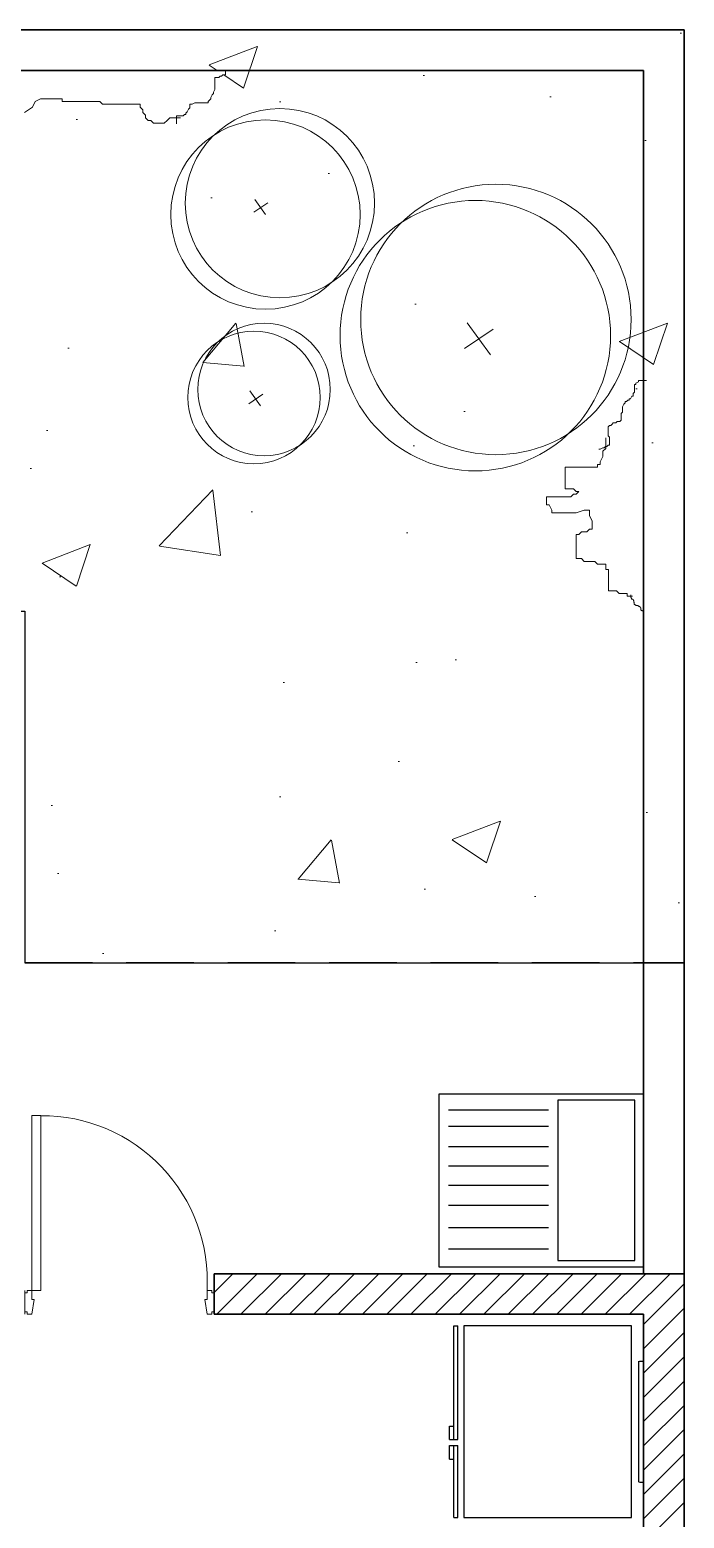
# Model space of a CAD drawing. Header units: millimetres. Extents: x 265.9 to 285.3, y 222 to 238.6.
# Drawn here: x 270.03 to 272.45, y 233.08 to 238.59 of the extents above; entities that cross this region are included whole.
import ezdxf

# ---------------------------------------------------------------- set-up
doc = ezdxf.new("R2010")
doc.units = ezdxf.units.MM
doc.header["$MEASUREMENT"] = 0
doc.linetypes.add('HIDDEN', pattern=[0.375, 0.25, -0.125])
for name, color, linetype, lineweight in [('AMBIENTACIÓN', 3, 'Continuous', 0), ('MUROS', 5, 'Continuous', 35), ('PUERTAS', 2, 'Continuous', 20)]:
    doc.layers.add(name, color=color, linetype=linetype, lineweight=lineweight)
doc.layers.add('CALIDAD', color=5, linetype='Continuous')
doc.layers.add('FIJOS', color=3, linetype='Continuous')

# ---------------------------------------------------------------- blocks, each defined once
blk = doc.blocks.new('PUERTA80')
for points in [[(-0.77, 0), (-0.77, 0.038), (-0.76, 0.038), (-0.77, 0.1), (-0.79, 0.1), (-0.79, 0.09), (-0.8, 0.09), (-0.8, 0.1), (-0.8, 0), (-0.8, 0.01), (-0.79, 0.01), (-0.79, 0)], [(-0.03, 0), (-0.03, 0.038), (-0.04, 0.038), (-0.03, 0.1), (-0.01, 0.1), (-0.01, 0.09), (0, 0.09), (0, 0.1), (0, 0), (0, 0.01), (-0.01, 0.01), (-0.01, 0)], [(-0.03, 0), (-0.03, -0.74), (-0.068, -0.74), (-0.068, 0)]]:
    blk.add_lwpolyline(points, close=True)
blk.add_arc((-0.0731, -0.041), 0.6981, 176.63454, 270.41627)
blk = doc.blocks.new('MUKO07PL')
at = {"color": 0, "linetype": 'ByBlock'}
for p, q in [((-0.2238, 0), (0.2238, 0)), ((-0.2238, -0.0155), (-0.2238, 0)), ((0.2238, -0.0155), (0.2238, 0)), ((-0.3543, -0.0443), (0.3543, -0.0443)), ((-0.3543, -0.6643), (-0.3543, -0.0443)), ((-0.2238, -0.0177), (0.2238, -0.0177)), ((0.3543, -0.0443), (0.3543, -0.6643)), ((0.3543, -0.6643), (-0.3543, -0.6643)), ((-0.3543, -0.6864), (-0.0886, -0.6864)), ((-0.3543, -0.7019), (-0.3543, -0.6864)), ((-0.3543, -0.7019), (-0.0886, -0.7019)), ((-0.1383, -0.7019), (-0.0886, -0.7019)), ((-0.1383, -0.7174), (-0.1383, -0.7019)), ((-0.0886, -0.7019), (-0.0886, -0.6864)), ((-0.0886, -0.7174), (-0.0886, -0.7019)), ((-0.0663, -0.6864), (0.3543, -0.6864)), ((-0.0663, -0.7019), (-0.0663, -0.6864)), ((-0.0663, -0.7174), (-0.0663, -0.7019)), ((-0.0663, -0.7019), (-0.0166, -0.7019)), ((-0.0663, -0.7019), (0.3543, -0.7019)), ((-0.0166, -0.7174), (-0.0166, -0.7019)), ((0.3543, -0.7019), (0.3543, -0.6864)), ((-0.1383, -0.7174), (-0.0886, -0.7174)), ((-0.0663, -0.7174), (-0.0166, -0.7174))]:
    blk.add_line(p, q, dxfattribs=at)

msp = doc.modelspace()

# ---------------------------------------------------------------- hatches: boundary and pattern name
at = {"layer": 'AMBIENTACIÓN'}
h = msp.add_hatch(dxfattribs=at)
h.set_pattern_fill('AR-CONC', color=256, scale=0.01, style=0)
h.set_pattern_definition([(50, (-2.8129, 0), (1.8218467, -0.159391), [0.1905, -2.0955]), (355, (-2.813, 0), (-0.352428, 1.910566), [0.1524, -1.6764]), (100.451, (-2.6611, -0.0133), (1.469425, 1.751167), [0.1619, -1.7809]), (46.1842, (-2.813, 0.508), (2.71079, -0.420423), [0.28575, -3.14325]), (96.6356, (-2.587, 0.473), (2.374042, 2.474256), [0.24285, -2.67135]), (351.184, (-2.813, 0.508), (2.374046, 2.474251), [0.2286, -2.5146]), (21, (-2.5589, 0.381), (1.516149, -1.022655), [0.1905, -2.0955]), (326, (-2.559, 0.381), (0.61802, 1.84188), [0.1524, -1.6764]), (71.4514, (-2.4326, 0.2958), (2.134165, 0.819229), [0.1619, -1.7809]), (37.5, (-2.8129, 0), (0.030886, 0.8455504), [0, -1.65608, 0, -1.7018, 0, -1.68275]), (7.5, (-2.8129, 0), (0.6681966, 1.0018057), [0, -0.97028, 0, -1.61798, 0, -0.64135]), (327.5, (-3.3793, 0), (1.355906, -0.0572874), [0, -0.635, 0, -1.9812, 0, -2.6289]), (317.5, (-3.6333, 0), (1.481292, 0.254265), [0, -0.8255, 0, -1.31572, 0, -1.8669])])
h.paths.add_polyline_path([(272.447, 238.5886), (265.947, 238.5886), (265.947, 236.4386), (266.097, 236.4386), (266.097, 238.4386), (270.7508, 238.4386), (270.7508, 238.4217), (270.741, 238.4217), (270.7361, 238.4168), (270.7312, 238.4168), (270.7263, 238.4119), (270.7116, 238.4119), (270.7116, 238.3679), (270.7067, 238.3581), (270.7067, 238.3532), (270.7018, 238.3483), (270.6969, 238.3385), (270.6969, 238.3337), (270.6871, 238.3239), (270.6871, 238.319), (270.6382, 238.319), (270.6284, 238.3141), (270.6186, 238.3141), (270.6186, 238.2994), (270.6137, 238.2945), (270.6088, 238.2847), (270.6039, 238.2799), (270.6039, 238.275), (270.599, 238.275), (270.5941, 238.2701), (270.5697, 238.2701), (270.5697, 238.2632), (270.5448, 238.2632), (270.5349, 238.2532), (270.5249, 238.2433), (270.4851, 238.2433), (270.4752, 238.2532), (270.4652, 238.2532), (270.4553, 238.2632), (270.4553, 238.2731), (270.4453, 238.283), (270.4453, 238.293), (270.4354, 238.3029), (270.4354, 238.3129), (270.2961, 238.3129), (270.2861, 238.3228), (270.1468, 238.3228), (270.1468, 238.3327), (270.0672, 238.3327), (270.0473, 238.3228), (270.0374, 238.3029), (270.0076, 238.283), (270.0076, 238.2632), (269.9877, 238.2433), (269.9877, 238.1836), (269.9976, 238.1836), (269.9976, 238.1439), (269.9777, 238.1339), (269.9678, 238.124), (269.928, 238.124), (269.928, 238.1836), (269.9379, 238.1936), (269.9479, 238.2134), (269.9479, 238.2532), (269.9379, 238.2532), (269.928, 238.2632), (269.918, 238.2731), (269.8583, 238.2731), (269.8484, 238.283), (269.8384, 238.283), (269.8384, 238.3029), (269.8285, 238.3129), (269.8185, 238.3129), (269.8086, 238.3327), (269.7887, 238.3427), (269.7588, 238.3427), (269.7489, 238.3327), (269.7389, 238.3129), (269.719, 238.293), (269.6991, 238.283), (269.6991, 238.2731), (269.6792, 238.2532), (269.6792, 238.2433), (269.5797, 238.2433), (269.5797, 238.2532), (269.5698, 238.2632), (269.5698, 238.3129), (269.4504, 238.3129), (269.4404, 238.3228), (269.4305, 238.3228), (269.4205, 238.3327), (269.3509, 238.3327), (269.3409, 238.3228), (269.331, 238.3129), (269.3111, 238.3029), (269.2912, 238.293), (269.2713, 238.2731), (269.2414, 238.2632), (269.1917, 238.2632), (269.1917, 238.2731), (269.1221, 238.2731), (269.1022, 238.283), (269.0823, 238.283), (269.0723, 238.293), (269.0723, 238.3029), (269.0624, 238.3029), (269.0624, 238.3129), (269.0524, 238.3228), (269.0425, 238.3327), (269.0325, 238.3327), (269.0226, 238.3427), (268.9927, 238.3427), (268.9828, 238.3526), (268.943, 238.3526), (268.943, 238.3626), (268.933, 238.3725), (268.9231, 238.3725), (268.9131, 238.3824), (268.8833, 238.3824), (268.8634, 238.3725), (268.8534, 238.3626), (268.8435, 238.3327), (268.8236, 238.3228), (268.8236, 238.3129), (268.8037, 238.293), (268.6843, 238.293), (268.6843, 238.3029), (268.6743, 238.3129), (268.6644, 238.3327), (268.6644, 238.3526), (268.6544, 238.3427), (268.5151, 238.3427), (268.4952, 238.3327), (268.4853, 238.3327), (268.4753, 238.3228), (268.4654, 238.3129), (268.4455, 238.3129), (268.4355, 238.3029), (268.4355, 238.293), (268.4256, 238.293), (268.4256, 238.283), (268.3758, 238.283), (268.3659, 238.293), (268.346, 238.293), (268.346, 238.3029), (268.3261, 238.3029), (268.3062, 238.3129), (268.2266, 238.3129), (268.2167, 238.3029), (268.2067, 238.3029), (268.1968, 238.293), (268.1868, 238.283), (268.1769, 238.2731), (268.157, 238.2632), (268.147, 238.2532), (268.1371, 238.2532), (268.1271, 238.2433), (268.0873, 238.2433), (268.0873, 238.3327), (268.0177, 238.3327), (268.0177, 238.3228), (268.0077, 238.3129), (267.9182, 238.3129), (267.9082, 238.3029), (267.8983, 238.3029), (267.8983, 238.293), (267.8883, 238.293), (267.8883, 238.283), (267.8784, 238.2731), (267.8784, 238.2632), (267.8684, 238.2532), (267.8585, 238.2433), (267.8485, 238.2433), (267.8286, 238.2234), (267.8087, 238.2134), (267.7789, 238.2134), (267.7789, 238.3129), (267.7689, 238.3228), (267.7689, 238.3327), (267.749, 238.3129), (267.7291, 238.3129), (267.6893, 238.293), (267.6495, 238.283), (267.6097, 238.2632), (267.5998, 238.2632), (267.5998, 238.2532), (267.5799, 238.2731), (267.5699, 238.2731), (267.55, 238.283), (267.5401, 238.283), (267.5301, 238.293), (267.5202, 238.3029), (267.5003, 238.3029), (267.5003, 238.3129), (267.4903, 238.3228), (267.4804, 238.3327), (267.4804, 238.3526), (267.4704, 238.3626), (267.4605, 238.3725), (267.4605, 238.3924), (267.4306, 238.3626), (267.3908, 238.3526), (267.361, 238.3228), (267.3312, 238.2731), (267.2516, 238.2731), (267.2416, 238.2632), (267.1819, 238.2632), (267.172, 238.2532), (267.162, 238.2433), (267.1421, 238.2333), (267.1322, 238.2333), (267.1222, 238.2234), (267.1123, 238.2134), (267.1023, 238.2035), (267.0924, 238.2035), (267.0824, 238.1836), (267.0526, 238.1836), (267.0426, 238.1936), (267.0327, 238.1936), (267.0327, 238.2134), (267.0227, 238.2333), (267.0227, 238.2632), (267.0128, 238.2731), (266.973, 238.2731), (266.963, 238.2632), (266.9531, 238.2532), (266.9033, 238.2532), (266.9033, 238.2731), (266.7839, 238.2731), (266.7541, 238.2632), (266.7441, 238.2532), (266.6645, 238.2532), (266.6645, 238.2632), (266.6446, 238.2632), (266.6347, 238.2731), (266.6247, 238.2731), (266.6048, 238.2532), (266.5849, 238.2433), (266.5252, 238.2433), (266.5252, 238.2532), (266.5053, 238.2532), (266.5053, 238.2632), (266.4954, 238.2632), (266.4954, 238.2731), (266.4854, 238.2731), (266.4755, 238.283), (266.386, 238.283), (266.386, 238.293), (266.376, 238.3029), (266.3661, 238.3129), (266.3263, 238.3129), (266.3163, 238.3029), (266.3064, 238.293), (266.3064, 238.1339), (266.3163, 238.1339), (266.3163, 238.124), (266.3263, 238.124), (266.3362, 238.114), (266.3362, 238.1041), (266.3462, 238.1041), (266.3462, 238.0544), (266.3362, 238.0445), (266.3163, 238.0345), (266.3064, 238.0146), (266.2964, 238.0047), (266.2765, 237.9848), (266.2765, 237.945), (266.2666, 237.9351), (266.2666, 237.9152), (266.2566, 237.8953), (266.2467, 237.8854), (266.2467, 237.8655), (266.2367, 237.8456), (266.2268, 237.8158), (266.2268, 237.7661), (266.2168, 237.7562), (266.2168, 237.7263), (266.2069, 237.7164), (266.2069, 237.6766), (266.2168, 237.6568), (266.2268, 237.6468), (266.2367, 237.6369), (266.2367, 237.617), (266.2467, 237.617), (266.2467, 237.5971), (266.2566, 237.5971), (266.2566, 237.5573), (266.2666, 237.5474), (266.2666, 237.5176), (266.2566, 237.5076), (266.2467, 237.4878), (266.2367, 237.4778), (266.2367, 237.3784), (266.2467, 237.3784), (266.2467, 237.3585), (266.2566, 237.3585), (266.2566, 237.3486), (266.2666, 237.3386), (266.2666, 237.3287), (266.2765, 237.3287), (266.2765, 237.3088), (266.2865, 237.3088), (266.2865, 237.2591), (266.2765, 237.2591), (266.2765, 237.2392), (266.2666, 237.2392), (266.2666, 237.2293), (266.2467, 237.2094), (266.2467, 237.1597), (266.2566, 237.1597), (266.2566, 237.11), (266.2765, 237.0901), (266.2865, 237.0802), (266.3064, 237.0603), (266.3163, 237.0404), (266.3263, 237.0305), (266.3362, 237.0205), (266.3462, 237.0106), (266.3462, 236.8913), (266.3362, 236.8814), (266.3362, 236.8714), (266.3163, 236.8615), (266.3064, 236.8515), (266.2964, 236.8416), (266.2964, 236.8317), (266.2865, 236.8217), (266.2865, 236.8118), (266.2765, 236.8118), (266.2765, 236.7621), (266.2964, 236.7521), (266.3064, 236.7422), (266.3163, 236.7422), (266.3263, 236.7323), (266.3362, 236.7223), (266.3462, 236.7223), (266.3561, 236.7124), (266.4258, 236.7124), (266.4258, 236.7024), (266.4457, 236.6825), (266.4556, 236.6825), (266.4556, 236.6627), (266.4854, 236.6627), (266.4954, 236.6527), (266.5551, 236.6527), (266.5849, 236.6428), (266.5949, 236.6328), (266.6247, 236.6328), (266.6347, 236.6229), (266.6546, 236.6229), (266.6645, 236.613), (266.6745, 236.613), (266.6844, 236.603), (266.6944, 236.603), (266.7043, 236.5931), (266.774, 236.5931), (266.774, 236.603), (266.7839, 236.603), (266.7839, 236.613), (266.8038, 236.613), (266.8138, 236.6229), (266.8237, 236.6328), (266.9133, 236.6328), (266.9232, 236.6428), (266.9232, 236.6527), (266.9332, 236.6627), (266.9332, 236.6726), (266.9431, 236.6825), (266.963, 236.6925), (267.0028, 236.6925), (267.0028, 236.6726), (267.0128, 236.6627), (267.0227, 236.6527), (267.0227, 236.6428), (267.0327, 236.6328), (267.0426, 236.6229), (267.0526, 236.613), (267.0725, 236.613), (267.0824, 236.603), (267.1123, 236.603), (267.1222, 236.5931), (267.2416, 236.5931), (267.2416, 236.5831), (267.2516, 236.5732), (267.2615, 236.5732), (267.2715, 236.5633), (267.2814, 236.5633), (267.2914, 236.5533), (267.3013, 236.5434), (267.3113, 236.5434), (267.3212, 236.5533), (267.3312, 236.5633), (267.3312, 236.5732), (267.361, 236.5732), (267.361, 236.5831), (267.3908, 236.5831), (267.3908, 236.5931), (267.5202, 236.5931), (267.5202, 236.603), (267.5998, 236.603), (267.6296, 236.613), (267.6794, 236.613), (267.6893, 236.6229), (267.6993, 236.6328), (267.7291, 236.6328), (267.7291, 236.6229), (267.749, 236.6229), (267.749, 236.613), (267.759, 236.603), (267.7689, 236.5931), (267.7789, 236.5831), (267.7888, 236.5831), (267.7988, 236.5732), (267.8187, 236.5633), (267.8983, 236.5633), (267.9082, 236.5732), (267.9182, 236.5831), (267.9281, 236.5931), (267.948, 236.5931), (267.948, 236.603), (268.0077, 236.603), (268.0276, 236.5931), (268.0873, 236.5931), (268.0973, 236.5831), (268.1072, 236.5831), (268.1072, 236.5732), (268.2067, 236.5732), (268.2266, 236.5633), (268.2664, 236.5633), (268.2863, 236.5732), (268.2962, 236.5831), (268.3062, 236.5831), (268.3062, 236.603), (268.3161, 236.603), (268.3261, 236.613), (268.336, 236.6328), (268.346, 236.6328), (268.3559, 236.6428), (268.3659, 236.6428), (268.3758, 236.6527), (268.4156, 236.6527), (268.4256, 236.6428), (268.4355, 236.6328), (268.4554, 236.6229), (268.4952, 236.6229), (268.4952, 236.6428), (268.6047, 236.6428), (268.6146, 236.6328), (268.6743, 236.6328), (268.7141, 236.6229), (268.734, 236.6229), (268.7639, 236.613), (268.7838, 236.603), (268.8037, 236.5931), (268.8136, 236.5831), (268.8335, 236.5732), (268.8534, 236.5732), (268.8634, 236.5633), (268.8833, 236.5633), (268.9032, 236.5732), (268.9131, 236.5831), (268.9131, 236.5931), (268.9231, 236.5931), (268.9231, 236.603), (268.943, 236.603), (268.9529, 236.613), (269.0425, 236.613), (269.0524, 236.603), (269.0624, 236.5931), (269.0823, 236.5931), (269.1022, 236.5831), (269.1221, 236.5732), (269.1519, 236.5732), (269.1519, 236.603), (269.1817, 236.603), (269.2016, 236.5931), (269.2215, 236.5831), (269.321, 236.5831), (269.3409, 236.5931), (269.52, 236.5931), (269.5399, 236.603), (269.5797, 236.603), (269.5996, 236.613), (269.6295, 236.613), (269.6394, 236.6328), (269.6494, 236.6428), (269.6494, 236.6627), (269.719, 236.6627), (269.7389, 236.6527), (269.7489, 236.6428), (269.7787, 236.6428), (269.7887, 236.6328), (269.7887, 236.6229), (269.9479, 236.6229), (269.9678, 236.603), (269.9678, 236.5931), (269.9777, 236.5732), (269.9877, 236.5633), (269.9877, 236.5334), (269.9976, 236.5136), (269.9976, 236.5036), (270.0076, 236.4937), (270.0076, 236.4738), (270.0175, 236.4738), (270.0175, 236.4386), (272.2937, 236.4386), (272.2937, 236.4404), (272.2946, 236.4386), (272.295, 236.4386), (272.295, 236.4386), (272.2948, 236.4382), (272.294, 236.4386), (270.0091, 236.4386), (270.0091, 235.1386), (272.447, 235.1386)])
at = {"layer": 'CALIDAD'}
h = msp.add_hatch(dxfattribs=at)
h.set_pattern_fill('ANSI31', color=256, scale=0.02, style=0)
h.set_pattern_definition([(45, (-2.81291, 0), (-0.044901281, 0.044901281), [])])
h.paths.add_polyline_path([(272.447, 233.9886), (270.7091, 233.9886), (270.7091, 233.8386), (272.297, 233.8386), (272.297, 232.4394), (272.3025, 232.4394), (272.3025, 231.8454), (272.297, 231.8454), (272.297, 230.6636), (271.6961, 230.6636), (271.6961, 230.5136), (272.372, 230.5136), (272.447, 230.5136)])

# ---------------------------------------------------------------- linework, layer by layer
at = {"layer": 'AMBIENTACIÓN'}
for p, q in [((270.7116, 238.3679), (270.7116, 238.4119)), ((270.7116, 238.4119), (270.7263, 238.4119)), ((270.7263, 238.4119), (270.7312, 238.4168)), ((270.7312, 238.4168), (270.7361, 238.4168)), ((270.7361, 238.4168), (270.741, 238.4217)), ((270.741, 238.4217), (270.7508, 238.4217)), ((270.7508, 238.4217), (270.7508, 238.4364)), ((270.7508, 238.4364), (270.7557, 238.4364)), ((270.6969, 238.3385), (270.7018, 238.3483)), ((270.6969, 238.3337), (270.6969, 238.3385)), ((270.7018, 238.3483), (270.7067, 238.3532)), ((270.7067, 238.3581), (270.7116, 238.3679)), ((270.7067, 238.3532), (270.7067, 238.3581)), ((270.0374, 238.3029), (270.0076, 238.283)), ((270.0473, 238.3228), (270.0374, 238.3029)), ((270.0672, 238.3327), (270.0473, 238.3228)), ((270.1468, 238.3327), (270.0672, 238.3327)), ((270.1468, 238.3228), (270.1468, 238.3327)), ((270.2861, 238.3228), (270.1468, 238.3228)), ((270.2961, 238.3129), (270.2861, 238.3228)), ((270.4354, 238.3129), (270.2961, 238.3129)), ((270.4354, 238.3029), (270.4354, 238.3129)), ((270.4453, 238.293), (270.4354, 238.3029)), ((270.4453, 238.283), (270.4453, 238.293)), ((270.4553, 238.2731), (270.4453, 238.283)), ((270.6039, 238.2799), (270.6088, 238.2847)), ((270.6039, 238.275), (270.6039, 238.2799)), ((270.6088, 238.2847), (270.6137, 238.2945)), ((270.6137, 238.2945), (270.6186, 238.2994)), ((270.6186, 238.2994), (270.6186, 238.3141)), ((270.6186, 238.3141), (270.6284, 238.3141)), ((270.6284, 238.3141), (270.6382, 238.319)), ((270.6382, 238.319), (270.6871, 238.319)), ((270.6871, 238.3239), (270.6969, 238.3337)), ((270.6871, 238.319), (270.6871, 238.3239)), ((270.4553, 238.2632), (270.4553, 238.2731)), ((270.4652, 238.2532), (270.4553, 238.2632)), ((270.4752, 238.2532), (270.4652, 238.2532)), ((270.4851, 238.2433), (270.4752, 238.2532)), ((270.5249, 238.2433), (270.4851, 238.2433)), ((270.5349, 238.2532), (270.5249, 238.2433)), ((270.5448, 238.2632), (270.5349, 238.2532)), ((270.5846, 238.2632), (270.5448, 238.2632)), ((270.5697, 238.2407), (270.5697, 238.2701)), ((270.5697, 238.2701), (270.5941, 238.2701)), ((270.5941, 238.2701), (270.599, 238.275)), ((270.599, 238.275), (270.6039, 238.275)), ((270.8989, 237.9054), (270.8599, 237.9611)), ((270.9073, 237.9489), (270.8554, 237.9138)), ((271.7407, 237.4817), (271.6348, 237.4101)), ((271.7303, 237.3865), (271.6446, 237.505)), ((272.2779, 237.2871), (272.2779, 237.292)), ((272.2779, 237.292), (272.3073, 237.292)), ((270.8887, 237.2409), (270.8368, 237.2059)), ((270.8803, 237.1975), (270.8413, 237.2531)), ((272.2583, 237.2431), (272.2632, 237.248)), ((272.2583, 237.2333), (272.2583, 237.2431)), ((272.2632, 237.248), (272.2632, 237.2773)), ((272.2632, 237.2773), (272.2681, 237.2773)), ((272.2681, 237.2822), (272.2779, 237.2871)), ((272.2681, 237.2773), (272.2681, 237.2822)), ((272.2192, 237.1942), (272.2241, 237.2039)), ((272.2192, 237.1746), (272.2192, 237.1942)), ((272.2241, 237.2039), (272.229, 237.2088)), ((272.229, 237.2088), (272.229, 237.2137)), ((272.229, 237.2137), (272.2339, 237.2137)), ((272.2339, 237.2137), (272.2388, 237.2186)), ((272.2388, 237.2186), (272.2437, 237.2186)), ((272.2437, 237.2186), (272.2437, 237.2235)), ((272.2437, 237.2235), (272.2486, 237.2235)), ((272.2486, 237.2235), (272.2534, 237.2333)), ((272.2534, 237.2333), (272.2583, 237.2333)), ((272.1653, 237.1208), (272.1702, 237.1257)), ((272.1702, 237.1257), (272.1751, 237.1257)), ((272.1751, 237.1257), (272.18, 237.1306)), ((272.18, 237.1306), (272.1849, 237.1355)), ((272.1849, 237.1355), (272.1947, 237.1355)), ((272.1947, 237.1355), (272.1996, 237.1404)), ((272.1996, 237.1404), (272.2094, 237.1404)), ((272.2094, 237.1404), (272.2143, 237.1453)), ((272.2143, 237.1697), (272.2192, 237.1746)), ((272.2143, 237.1453), (272.2143, 237.1697)), ((272.1566, 237.0802), (272.1566, 237.0404)), ((272.1653, 237.0866), (272.1653, 237.1208)), ((272.1702, 237.0817), (272.1653, 237.0866)), ((272.1702, 237.0523), (272.1702, 237.0817)), ((272.1311, 237.0377), (272.136, 237.0377)), ((272.136, 237.0377), (272.1458, 237.0426)), ((272.1458, 237.0426), (272.1507, 237.0426)), ((272.1566, 237.0404), (272.1467, 237.0305)), ((272.1467, 237.0305), (272.1467, 237.0106)), ((272.1507, 237.0426), (272.1556, 237.0475)), ((272.1556, 237.0475), (272.1604, 237.0475)), ((272.1604, 237.0475), (272.1653, 237.0523)), ((272.1653, 237.0523), (272.1702, 237.0523)), ((272.1268, 236.9708), (272.0074, 236.9708)), ((272.0074, 236.9708), (272.0074, 236.8913)), ((272.1367, 236.9808), (272.1268, 236.9808)), ((272.1268, 236.9808), (272.1268, 236.9708)), ((272.1467, 237.0106), (272.1367, 236.9907)), ((272.1367, 236.9907), (272.1367, 236.9808)), ((272.0273, 236.8615), (271.9377, 236.8615)), ((271.9377, 236.8615), (271.9377, 236.8317)), ((272.0074, 236.8913), (272.0372, 236.8913)), ((272.0372, 236.8714), (272.0273, 236.8615)), ((272.0372, 236.8913), (272.0472, 236.8814)), ((272.0472, 236.8714), (272.0372, 236.8714)), ((272.0472, 236.8814), (272.0571, 236.8814)), ((272.0571, 236.8814), (272.0472, 236.8714)), ((271.9377, 236.8317), (271.9477, 236.8317)), ((271.9477, 236.8317), (271.9576, 236.8118)), ((271.9576, 236.8118), (271.9576, 236.8018)), ((271.9576, 236.8018), (272.0472, 236.8018)), ((272.0472, 236.8018), (272.077, 236.8118)), ((272.077, 236.8118), (272.0969, 236.8118)), ((272.0969, 236.8118), (272.0969, 236.7919)), ((272.0969, 236.7422), (272.087, 236.7323)), ((272.0969, 236.7919), (272.1069, 236.772)), ((272.1069, 236.7422), (272.0969, 236.7422)), ((272.1069, 236.772), (272.1069, 236.7422)), ((272.0571, 236.7223), (272.0472, 236.7223)), ((272.0472, 236.7223), (272.0472, 236.6328)), ((272.0671, 236.7323), (272.0571, 236.7223)), ((272.087, 236.7323), (272.0671, 236.7323)), ((272.0472, 236.6328), (272.0671, 236.6328)), ((272.0671, 236.6328), (272.077, 236.6229)), ((272.077, 236.6229), (272.1168, 236.6229)), ((272.1168, 236.6229), (272.1268, 236.613)), ((272.1268, 236.613), (272.1566, 236.613)), ((272.1566, 236.613), (272.1566, 236.5931)), ((272.1566, 236.5931), (272.1666, 236.5931)), ((272.1666, 236.5931), (272.1666, 236.5136)), ((272.1666, 236.5136), (272.1964, 236.5136)), ((272.1964, 236.5136), (272.2064, 236.5036)), ((272.2064, 236.5036), (272.2362, 236.5036)), ((272.2362, 236.5036), (272.2362, 236.4937)), ((272.2362, 236.4937), (272.2561, 236.4937)), ((272.25, 236.4995), (272.2495, 236.4979)), ((272.2495, 236.4979), (272.2495, 236.4915)), ((272.2495, 236.4915), (272.25, 236.4899)), ((272.25, 236.4899), (272.2505, 236.4889)), ((272.2505, 236.4889), (272.2511, 236.4873)), ((272.2511, 236.4873), (272.2516, 236.4862)), ((272.2516, 236.4862), (272.2516, 236.4851)), ((272.2516, 236.4851), (272.2521, 236.4841)), ((272.2521, 236.4841), (272.2532, 236.4835)), ((272.2532, 236.4835), (272.2548, 236.483)), ((272.2548, 236.483), (272.2564, 236.4825)), ((272.2564, 236.4825), (272.2575, 236.4814)), ((272.2575, 236.4814), (272.2591, 236.4803)), ((272.2591, 236.4803), (272.2596, 236.4787)), ((272.2596, 236.4787), (272.2601, 236.4771)), ((272.2601, 236.4771), (272.2612, 236.475)), ((272.2612, 236.475), (272.2612, 236.4723)), ((272.2612, 236.4723), (272.2617, 236.4707)), ((272.2617, 236.4707), (272.2617, 236.4643)), ((272.2617, 236.4643), (272.2633, 236.4627)), ((272.2633, 236.4627), (272.2644, 236.4627)), ((272.2644, 236.4627), (272.266, 236.4617)), ((272.266, 236.4617), (272.2671, 236.4611)), ((272.2671, 236.4611), (272.2681, 236.4611)), ((272.2681, 236.4611), (272.2697, 236.4601)), ((272.2697, 236.4601), (272.2729, 236.4601)), ((272.2729, 236.4601), (272.274, 236.4595)), ((272.274, 236.4595), (272.2756, 236.459)), ((272.2756, 236.459), (272.2767, 236.4585)), ((272.2767, 236.4585), (272.2783, 236.4574)), ((272.2783, 236.4574), (272.2793, 236.4569)), ((272.2793, 236.4569), (272.2809, 236.4563)), ((272.2809, 236.4563), (272.282, 236.4558)), ((272.282, 236.4558), (272.2831, 236.4547)), ((272.2831, 236.4547), (272.2841, 236.4542)), ((272.2841, 236.4542), (272.2852, 236.4526)), ((272.2852, 236.4526), (272.2857, 236.4515)), ((272.2857, 236.4515), (272.2863, 236.4505)), ((272.2863, 236.4505), (272.2868, 236.4494)), ((272.2868, 236.4494), (272.2868, 236.4436)), ((272.2868, 236.4436), (272.2873, 236.4425)), ((272.2873, 236.4425), (272.2895, 236.4414)), ((272.2895, 236.4414), (272.2905, 236.4409)), ((272.2905, 236.4409), (272.2916, 236.4404)), ((272.2916, 236.4404), (272.2927, 236.4404)), ((272.2927, 236.4404), (272.2937, 236.4398)), ((272.2937, 236.4398), (272.2937, 236.4388)), ((272.2937, 236.4388), (272.2948, 236.4382)), ((272.2948, 236.4382), (272.2953, 236.4372)), ((272.2953, 236.4372), (272.2975, 236.4372)), ((272.2975, 236.4372), (272.2975, 236.4366))]:
    msp.add_line(p, q, dxfattribs=at)
for centre, radius in [((270.9522, 237.9474), 0.35), ((270.8989, 237.9054), 0.35), ((271.7508, 237.5173), 0.5), ((271.6747, 237.4574), 0.5), ((270.8563, 237.229), 0.245), ((270.8936, 237.2584), 0.245)]:
    msp.add_circle(centre, radius, dxfattribs=at)
at = {"layer": 'CALIDAD'}
msp.add_lwpolyline([(265.947, 236.4386), (270.0091, 236.4386), (270.0091, 235.1386), (272.447, 235.1386), (272.447, 230.503), (272.447, 228.9386), (268.9095, 228.9386), (265.947, 228.9386)], close=True, dxfattribs=at)
at = {"layer": 'FIJOS'}
for p, q in [((271.9456, 234.5928), (271.5749, 234.5928)), ((271.9456, 234.5928), (271.5749, 234.5928)), ((271.9456, 234.5328), (271.5749, 234.5328)), ((271.9456, 234.5328), (271.5749, 234.5328)), ((271.9456, 234.4579), (271.5749, 234.4579)), ((271.9456, 234.4579), (271.5749, 234.4579)), ((271.9456, 234.3866), (271.5749, 234.3866)), ((271.9456, 234.3866), (271.5749, 234.3866)), ((271.9456, 234.3154), (271.5749, 234.3154)), ((271.9456, 234.3154), (271.5749, 234.3154)), ((271.9456, 234.2405), (271.5749, 234.2405)), ((271.9456, 234.2405), (271.5749, 234.2405)), ((271.9456, 234.158), (271.5749, 234.158)), ((271.9456, 234.158), (271.5749, 234.158)), ((271.9456, 234.0793), (271.5749, 234.0793)), ((271.9456, 234.0793), (271.5749, 234.0793)), ((271.9456, 234.0793), (271.5749, 234.0793)), ((271.9456, 234.0793), (271.5749, 234.0793))]:
    msp.add_line(p, q, dxfattribs=at)
for points in [[(271.5412, 234.0132), (271.5412, 234.6532), (272.297, 234.6532), (272.297, 234.0132)], [(271.5412, 234.0132), (271.5412, 234.6532), (272.297, 234.6532), (272.297, 234.0132)], [(272.2639, 234.0377), (272.2639, 234.6299), (271.9793, 234.6299), (271.9793, 234.0377)], [(272.2639, 234.0377), (272.2639, 234.6299), (271.9793, 234.6299), (271.9793, 234.0377)]]:
    msp.add_lwpolyline(points, close=True, dxfattribs=at)
at = {"layer": 'MUROS'}
for p, q in [((265.947, 238.5886), (272.447, 238.5886)), ((272.447, 233.9886), (272.447, 238.5886)), ((266.097, 238.4386), (272.297, 238.4386)), ((272.297, 233.9886), (272.297, 238.4386)), ((272.447, 235.1386), (272.447, 233.9886)), ((270.7091, 233.9886), (270.7091, 233.8386)), ((270.7091, 233.9886), (272.447, 233.9886)), ((272.147, 234.0132), (272.147, 234.0132)), ((272.297, 234.0132), (272.297, 234.0132)), ((272.447, 233.9886), (272.447, 230.5136)), ((270.7091, 233.8386), (272.297, 233.8386)), ((271.647, 233.8386), (270.747, 233.8386)), ((270.747, 233.8386), (270.747, 233.8386)), ((272.297, 233.8386), (272.297, 230.6636)), ((272.297, 233.8386), (272.297, 230.6636))]:
    msp.add_line(p, q, dxfattribs=at)
at = {"layer": 'MUROS', "linetype": 'HIDDEN'}
msp.add_line((270.0091, 235.1386), (272.447, 235.1386), dxfattribs=at)

# ---------------------------------------------------------------- block references
at = {"layer": 'FIJOS', "xscale": -1, "rotation": 270.0000000000423}
msp.add_blockref('MUKO07PL', (272.297, 233.4415), dxfattribs=at)
at = {"layer": 'PUERTAS', "xscale": 0.8749999999999042, "yscale": 0.8749999999999042, "zscale": 0.8749999999999069, "rotation": 180}
msp.add_blockref('PUERTA80', (270.0091, 233.9261), dxfattribs=at)

doc.saveas('drawing.dxf')
